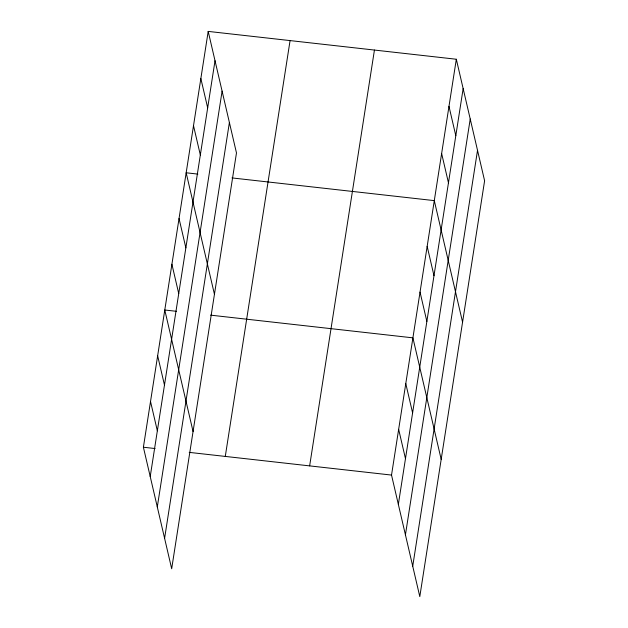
<?xml version="1.0" encoding="UTF-8"?>
<svg xmlns="http://www.w3.org/2000/svg" width="628" height="628" viewBox="0 0 628 628"><rect width="100%" height="100%" fill="white"/><g stroke="black" fill="none" stroke-linecap="round" stroke-linejoin="round"><path stroke-width="0.94" d="M208.198 31.4L236.473 152.926L171.679 568.756L143.396 447.23L208.198 31.4L456.32 59.244L484.604 180.77L419.802 596.6L391.527 475.074L456.32 59.244M150.218 476.558L215.019 60.728M157.298 506.984L222.1 91.154M164.599 538.329L229.393 122.499M225.279 456.415L290.073 40.585M309.643 465.882L374.437 50.052M398.348 504.402L463.15 88.572M405.429 534.828L470.231 118.998M412.729 566.173L477.523 150.343M197.859 174.097L186.163 172.779L214.446 294.312M231.975 177.92L434.293 200.622L462.569 322.156M176.476 311.315L164.779 310.004L193.063 431.53M210.592 315.146L412.91 337.848L441.186 459.374M143.396 447.23L155.092 448.541M189.209 452.372L391.527 475.074M448.981 106.368L455.802 135.695M441.633 153.499L448.463 182.827M427.166 246.364L433.987 275.692M420.038 292.106L426.859 321.434M405.782 383.59L412.604 412.918M398.654 429.332L405.476 458.66M200.85 78.524L207.672 107.851M193.502 125.655L200.332 154.983M179.035 218.52L185.857 247.848M171.907 264.262L178.729 293.59M157.652 355.746L164.473 385.074M150.524 401.488L157.345 430.816"/></g></svg>
